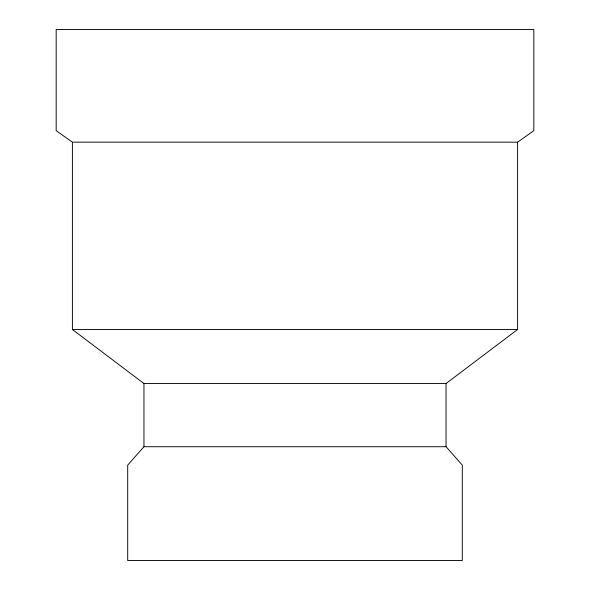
<?xml version="1.0" encoding="UTF-8"?>
<svg xmlns="http://www.w3.org/2000/svg" width="590" height="590" viewBox="0 0 590 590"><rect width="100%" height="100%" fill="white"/><g stroke="black" fill="none" stroke-linecap="round" stroke-linejoin="round"><path stroke-width="0.89" d="M72.408 142.175L72.408 329.493L143.953 383.529L143.953 446.719L127.698 465.119L127.698 560.5L462.302 560.5L462.302 465.119L446.047 446.719L446.047 383.529L517.592 329.493L517.592 142.175L533.825 130.678L533.825 29.5L56.175 29.5L56.175 130.678L72.408 142.175L517.592 142.175M72.408 329.493L517.592 329.493M143.953 383.529L446.047 383.529M143.953 446.719L446.047 446.719"/></g></svg>
